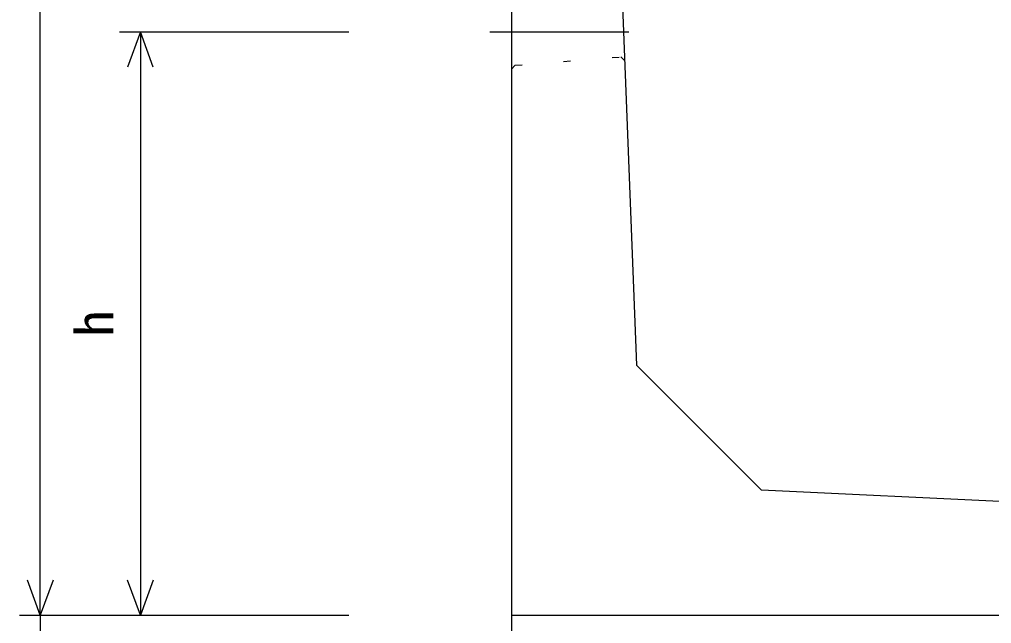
# Model space of a CAD drawing. Units: millimetres, scale not verified. Extents: x -67200 to 67200, y -23760 to 23760.
# Drawn here: x -63044 to -60247, y 12352 to 14092 of the extents above; entities that cross this region are included whole.
import ezdxf
from ezdxf.enums import TextEntityAlignment as Align

# ---------------------------------------------------------------- set-up
doc = ezdxf.new("R2010")
doc.units = ezdxf.units.MM
doc.header["$LTSCALE"] = 80
doc.linetypes.add('CHAIN1', pattern=[8, 5, -1, 1, -1])
doc.linetypes.add('DOTTED', pattern=[1.75, 0.25, -1.5])
for name, color, linetype, lineweight in [('0-0_CENTER', 7, 'CHAIN1', 25), ('0-1_DIM', 7, 'Continuous', 25), ('0-6_OUTLINE', 1, 'Continuous', 25), ('0-7_OUTLINE2', 4, 'DOTTED', 25)]:
    doc.layers.add(name, color=color, linetype=linetype, lineweight=lineweight)
doc.styles.add('ＭＳ ゴシック', font='')
doc.styles.get('ＭＳ ゴシック').set_extended_font_data('MS Gothic')

msp = doc.modelspace()

# ---------------------------------------------------------------- linework, layer by layer
at = {"layer": '0-0_CENTER'}
msp.add_line((-61690.28, 14056.43), (-61217.71, 14056.43), dxfattribs=at)
at = {"layer": '0-1_DIM'}
for p, q in [((-62984.47, 12376.43), (-62984.47, 17176.43)), ((-62756.47, 14056.43), (-62096.47, 14056.43)), ((-62696.47, 14056.43), (-62696.47, 12376.43)), ((-63044.47, 12376.43), (-62096.47, 12376.43)), ((-62984.47, 12376.43), (-62984.47, 12328.43))]:
    msp.add_line(p, q, dxfattribs=at)
for points in [[(-62659.53, 13954.94), (-62696.47, 14056.43), (-62733.41, 13954.94)], [(-62947.53, 12477.91), (-62984.47, 12376.43), (-63021.41, 12477.91)], [(-62659.53, 12477.91), (-62696.47, 12376.43), (-62733.41, 12477.91)]]:
    msp.add_lwpolyline(points, dxfattribs=at)
at = {"layer": '0-6_OUTLINE'}
for p, q in [((-61628.47, 17176.43), (-61628.47, 12328.43)), ((-61388.47, 16216.43), (-61268.47, 13096.43)), ((-61268.47, 13096.43), (-60908.47, 12736.43)), ((-58388.47, 12617.57), (-60908.47, 12736.43)), ((-61628.47, 12376.43), (-58388.47, 12376.43))]:
    msp.add_line(p, q, dxfattribs=at)
at = {"layer": '0-7_OUTLINE2'}
for p, q in [((-61617.67, 13960.43), (-61313.43, 13984.43)), ((-61313.43, 13984.43), (-61302.21, 13973.63)), ((-61628.47, 13949.63), (-61617.67, 13960.43))]:
    msp.add_line(p, q, dxfattribs=at)

# ---------------------------------------------------------------- texts
at = {"layer": '0-1_DIM', "style": 'ＭＳ ゴシック'}
msp.add_text('h', height=110, rotation=90, dxfattribs=at).set_placement((-62741.47, 13178.93), align=Align.BOTTOM_LEFT)

doc.saveas('drawing.dxf')
